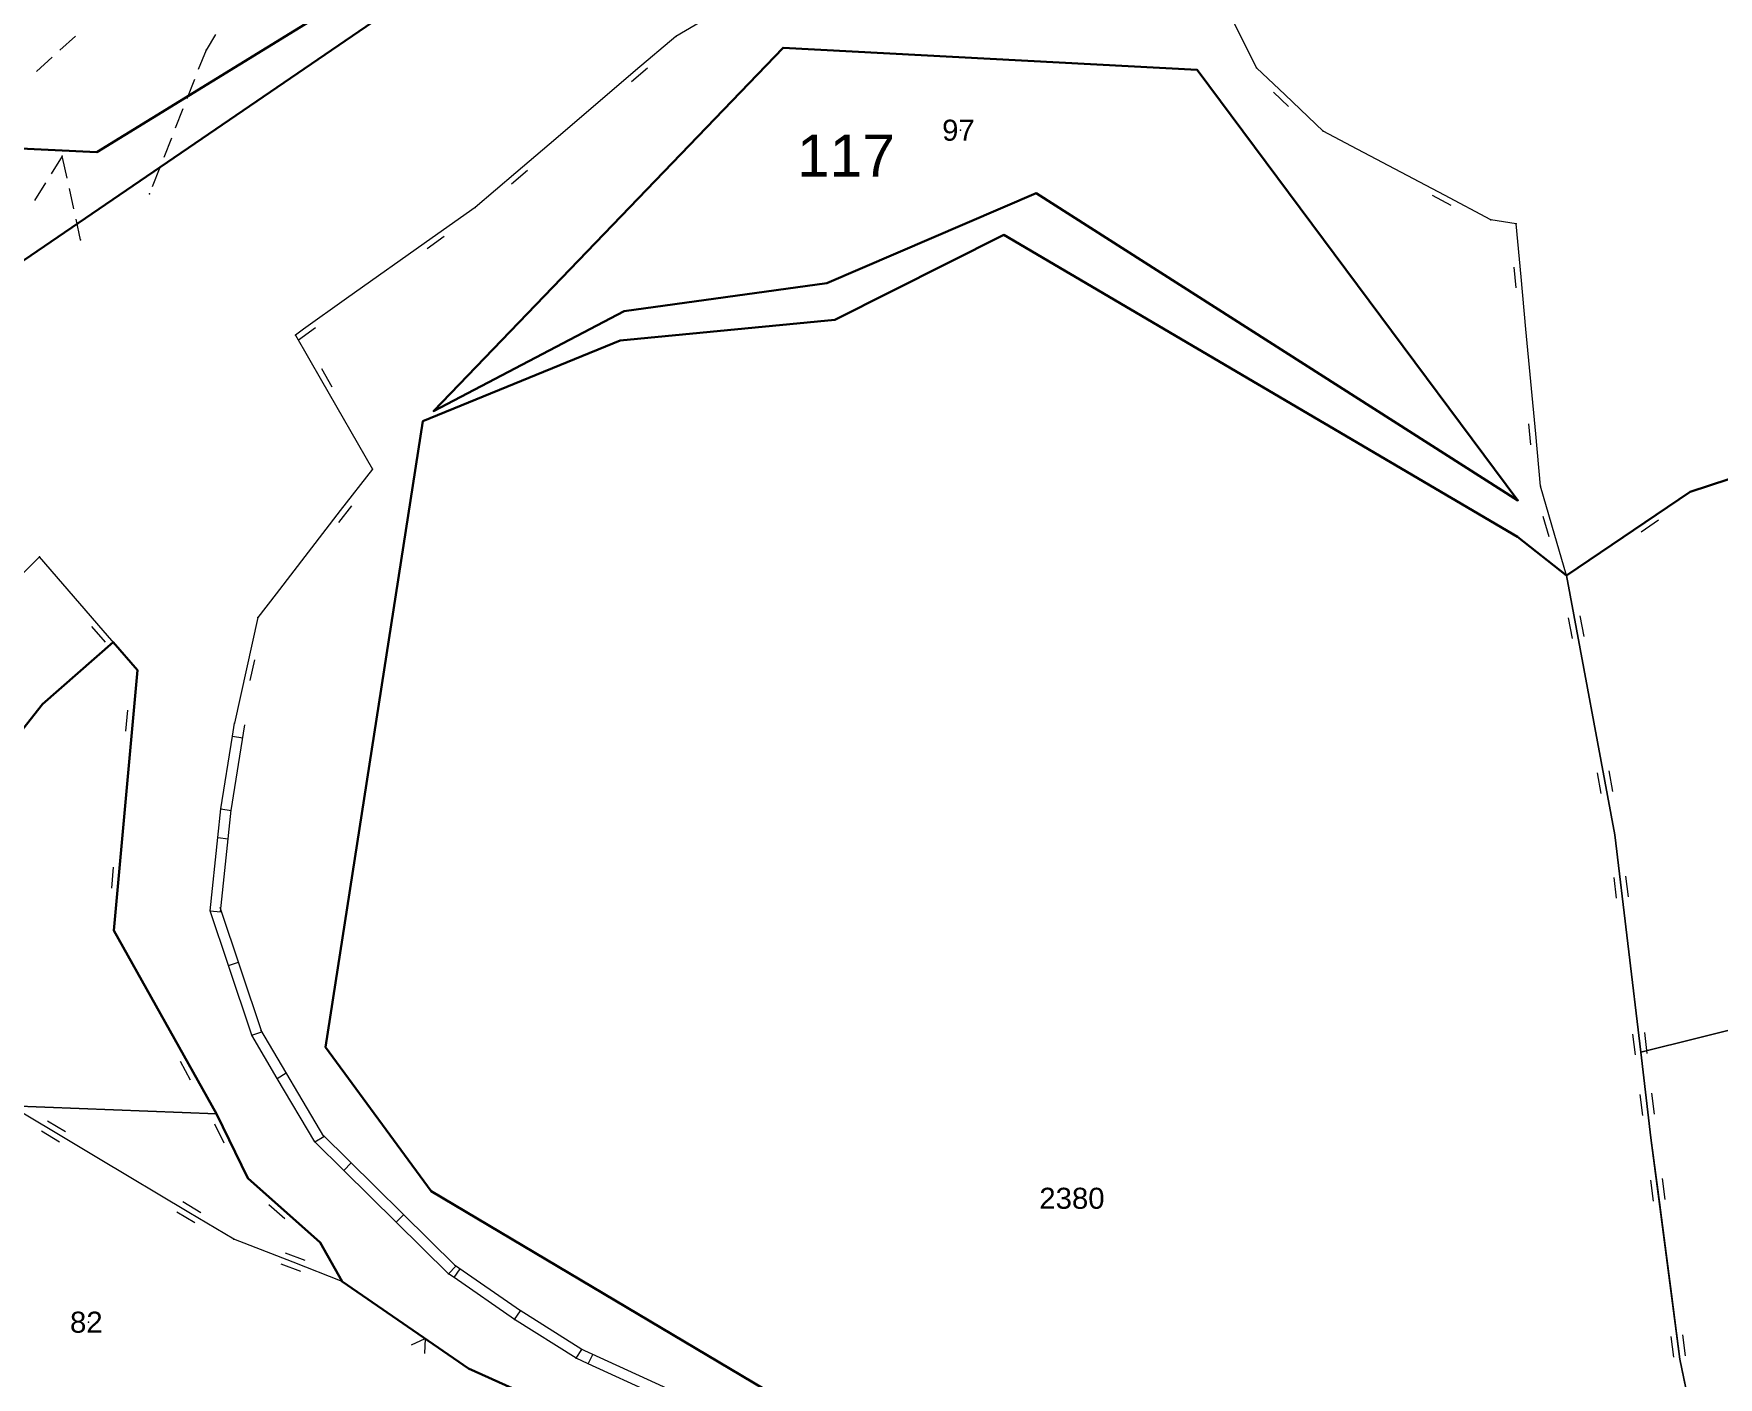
# Model space of a CAD drawing. Header units: millimetres. Extents: x 615240 to 617330, y 4151758 to 4153557.
# Drawn here: x 615442.1 to 615602.5, y 4152012.1 to 4152140 of the extents above; entities that cross this region are included whole.
import ezdxf
from ezdxf.xclip import XClip

# ---------------------------------------------------------------- set-up
doc = ezdxf.new("R2010")
doc.units = ezdxf.units.MM
doc.header["$XCLIPFRAME"] = 2
for name, color, linetype, lineweight in [('02_ADA_ALN_YENI', 7, 'Continuous', 30), ('02_ADA_NO_YENI', 18, 'Continuous', 0), ('03_PARSEL_ALN_ESKI', 18, 'Continuous', 0), ('03_PARSEL_ALN_YENI', 171, 'Continuous', 0), ('03_PARSEL_NO_ESKI', 5, 'Continuous', 0), ('03_PARSEL_SNR_YENI', 5, 'Continuous', 0), ('06_DETAY_SNR_KROKI', 4, 'Continuous', 0), ('06_DETAY_SNR_PAFTA', 26, 'Continuous', 0), ('07_SNRTIP_GECERLI', 30, 'Continuous', 0), ('07_SNRTIP_SABIT', 18, 'Continuous', 0), ('NOKTA_DETAY_YENI', 171, 'Continuous', 0), ('NOKTA_PARSEL_ESKI', 6, 'Continuous', 0), ('NOKTA_PARSEL_YENI', 30, 'Continuous', 0)]:
    doc.layers.add(name, color=color, linetype=linetype, lineweight=lineweight)
doc.styles.get("Standard").update_dxf_attribs({"font": 'Arial'})

# ---------------------------------------------------------------- blocks, each defined once
blk = doc.blocks.new('fggg')
at = {"layer": '02_ADA_ALN_YENI', "color": 252}
for points in [[(615235.67, 4152011.37, 0), (615241.21, 4152014.76, 0), (615251.82, 4152024.82, 0), (615257.1, 4152028.53, 0), (615276.2, 4152038, 0), (615300.78, 4152046.97, 0), (615312.09, 4152050.66, 0), (615323.54, 4152056.84, 0), (615331.4, 4152059.17, 0), (615339.35, 4152063.74, 0), (615351.7, 4152071.65, 0), (615353.11, 4152072.8, 0), (615376.53, 4152081.03, 0), (615384.53, 4152086.86, 0), (615429.17, 4152117.25, 0), (615437.2, 4152115.76, 0), (615529.18, 4152178.55, 0), (615448.13, 4152128.73, 0), (615448.13, 4152128.73, 0), (615236.84, 4152138.84, 0)], [(615605.52, 4151990.6, 0), (615588.33, 4151985.91, 0), (615582.43, 4151981.57, 0), (615576.88, 4151968.88, 0), (615577.78, 4151956.64, 0), (615576.29, 4151951.68, 0), (615568.62, 4151964.8, 0), (615560.62, 4151976.16, 0), (615541.77, 4151985.9, 0), (615517.15, 4152007.76, 0), (615479.96, 4152029.87, 0), (615469.88, 4152043.56, 0), (615479.14, 4152103.11, 0), (615497.94, 4152110.81, 0), (615518.38, 4152112.76, 0), (615534.45, 4152120.84, 0), (615583.34, 4152092.11, 0), (615588, 4152088.43, 0), (615599.77, 4152096.4, 0), (615623.6, 4152104.21, 0)], [(615362.01, 4151983.64, 0), (615382.57, 4152012.79, 0), (615394.72, 4152026.13, 0), (615401.45, 4152035.34, 0), (615416.08, 4152049.83, 0), (615439.33, 4152071.61, 0), (615442.96, 4152076.18, 0), (615449.69, 4152082.08, 0), (615451.99, 4152079.42, 0), (615449.74, 4152054.67, 0), (615459.5, 4152037.21, 0), (615462.5, 4152031.08, 0), (615469.37, 4152024.97, 0), (615471.48, 4152021.27, 0), (615483.51, 4152012.99, 0), (615483.51, 4152012.99, 0), (615501.39, 4152004.94, 0)]]:
    blk.add_polyline3d(points, dxfattribs=at)
blk.add_polyline3d([(615537.52, 4152124.82, 0), (615517.61, 4152116.27, 0), (615498.32, 4152113.6, 0), (615480.18, 4152104.08, 0), (615513.45, 4152138.66, 0), (615552.84, 4152136.55, 0), (615583.38, 4152095.59, 0), (615537.52, 4152124.82, 0)], close=True, dxfattribs=at)
at = {"layer": '03_PARSEL_ALN_ESKI', "color": 252}
for p in [(615530.33, 4152130.81), (615541.33, 4152029.18), (615447.32, 4152017.39)]:
    blk.add_point(p, dxfattribs=at)
at = {"layer": '03_PARSEL_ALN_YENI', "color": 252}
blk.add_polyline3d([(615236.84, 4152138.84, 0), (615448.13, 4152128.73, 0), (615529.18, 4152178.55, 0), (615437.2, 4152115.76, 0), (615437.2, 4152115.76, 0), (615429.17, 4152117.25, 0), (615428.42, 4152124.49, 0), (615381.68, 4152118.62, 0), (615368.61, 4152113.92, 0), (615350.53, 4152103.78, 0), (615376.53, 4152081.03, 0), (615353.11, 4152072.8, 0), (615342.41, 4152092.87, 0), (615330.49, 4152115.13, 0), (615294.86, 4152118.58, 0), (615251.78, 4152099.64, 0), (615239.02, 4152090.87, 0)], dxfattribs=at)
for points in [[(615513.45, 4152138.66, 0), (615552.84, 4152136.55, 0), (615583.38, 4152095.59, 0), (615537.52, 4152124.82, 0), (615517.61, 4152116.27, 0), (615498.32, 4152113.6, 0), (615480.18, 4152104.08, 0), (615513.45, 4152138.66, 0)], [(615588, 4152088.43, 0), (615592.6, 4152063.75, 0), (615595.08, 4152043.08, 0), (615596.05, 4152034.94, 0), (615598.79, 4152013.88, 0), (615599.92, 4152008.51, 0), (615602.31, 4151996.34, 0), (615588.1, 4151991.92, 0), (615572.43, 4151987.96, 0), (615562.52, 4151985.87, 0), (615559.44, 4151981.27, 0), (615560.62, 4151976.16, 0), (615541.77, 4151985.9, 0), (615517.15, 4152007.76, 0), (615479.96, 4152029.87, 0), (615469.88, 4152043.56, 0), (615479.14, 4152103.11, 0), (615497.94, 4152110.81, 0), (615518.38, 4152112.76, 0), (615534.45, 4152120.84, 0), (615583.34, 4152092.11, 0), (615588, 4152088.43, 0)], [(615662.1, 4152059.72, 0), (615595.08, 4152043.08, 0), (615592.6, 4152063.75, 0), (615588, 4152088.43, 0), (615599.77, 4152096.4, 0), (615623.6, 4152104.21, 0), (615652.83, 4152109.64, 0), (615655.87, 4152090.98, 0), (615662.1, 4152059.72, 0)], [(615459.5, 4152037.21, 0), (615439.92, 4152037.96, 0), (615429.92, 4152042.46, 0), (615416.08, 4152049.83, 0), (615439.33, 4152071.61, 0), (615442.96, 4152076.18, 0), (615449.69, 4152082.08, 0), (615451.99, 4152079.42, 0), (615449.74, 4152054.67, 0), (615459.5, 4152037.21, 0)], [(615595.08, 4152043.08, 0), (615662.1, 4152059.72, 0), (615668.05, 4152026.02, 0), (615671.84, 4151995.68, 0), (615653.64, 4151994.93, 0), (615634.41, 4151994.1, 0), (615616.31, 4151993.16, 0), (615605.52, 4151990.6, 0), (615588.33, 4151985.91, 0), (615582.43, 4151981.57, 0), (615576.88, 4151968.88, 0), (615577.78, 4151956.64, 0), (615576.29, 4151951.68, 0), (615568.62, 4151964.8, 0), (615560.62, 4151976.16, 0), (615559.44, 4151981.27, 0), (615562.52, 4151985.87, 0), (615572.43, 4151987.96, 0), (615588.1, 4151991.92, 0), (615602.31, 4151996.34, 0), (615599.92, 4152008.51, 0), (615598.79, 4152013.88, 0), (615596.05, 4152034.94, 0), (615595.08, 4152043.08, 0)], [(615439.92, 4152037.96, 0), (615459.5, 4152037.21, 0), (615462.5, 4152031.08, 0), (615469.37, 4152024.97, 0), (615471.48, 4152021.27, 0), (615483.51, 4152012.99, 0), (615501.39, 4152004.94, 0), (615491.22, 4151997.56, 0), (615482.18, 4151998.19, 0), (615466.12, 4152004.85, 0), (615457.07, 4151992.33, 0), (615444.93, 4152000.17, 0), (615435.46, 4152004.91, 0), (615416.72, 4152009.12, 0), (615394.72, 4152026.13, 0), (615401.45, 4152035.34, 0), (615416.08, 4152049.83, 0), (615429.92, 4152042.46, 0), (615439.92, 4152037.96, 0)]]:
    blk.add_polyline3d(points, close=True, dxfattribs=at)
at = {"layer": '03_PARSEL_SNR_YENI', "color": 252}
for p, q in [((615604.59, 4152097.98, 0.95), (615599.77, 4152096.4, 0.95)), ((615599.77, 4152096.4, 0.95), (615595.63, 4152093.6, 0.95)), ((615595.63, 4152093.6, 0.95), (615588, 4152088.43, 0.95)), ((615596.77, 4152093.69, 0.95), (615595.11, 4152092.57, 0.95)), ((615588, 4152088.43, 0.95), (615588.91, 4152083.52, 0.95)), ((615588.18, 4152084.4, 0.95), (615588.54, 4152082.43, 0.95)), ((615589.28, 4152084.6, 0.95), (615589.65, 4152082.64, 0.95)), ((615588.91, 4152083.52, 0.95), (615590.74, 4152073.69, 0.95)), ((615451.55, 4152074.58, 0.95), (615451.99, 4152079.42, 0.95)), ((615450.9, 4152073.64, 0.95), (615451.08, 4152075.63, 0.95)), ((615451.09, 4152069.6, 0.95), (615451.55, 4152074.58, 0.95)), ((615590.74, 4152073.69, 0.95), (615591.66, 4152068.77, 0.95)), ((615592.03, 4152069.86, 0.95), (615592.4, 4152067.89, 0.95)), ((615450.19, 4152059.65, 0.95), (615451.09, 4152069.6, 0.95)), ((615590.92, 4152069.65, 0.95), (615591.29, 4152067.69, 0.95)), ((615591.66, 4152068.77, 0.95), (615592.6, 4152063.75, 0.95)), ((615592.6, 4152063.75, 0.95), (615593.19, 4152058.78, 0.95)), ((615449.54, 4152058.7, 0.95), (615449.72, 4152060.69, 0.95)), ((615449.74, 4152054.67, 0.95), (615450.19, 4152059.65, 0.95)), ((615592.52, 4152059.71, 0.95), (615592.75, 4152057.72, 0.95)), ((615593.19, 4152058.78, 0.95), (615594.38, 4152048.85, 0.95)), ((615593.63, 4152059.84, 0.95), (615593.87, 4152057.85, 0.95)), ((615452.17, 4152050.31, 0.95), (615449.74, 4152054.67, 0.95)), ((615457.06, 4152041.58, 0.95), (615452.17, 4152050.31, 0.95)), ((615594.38, 4152048.85, 0.95), (615594.98, 4152043.89, 0.95)), ((615594.3, 4152044.81, 0.95), (615594.54, 4152042.83, 0.95)), ((615595.42, 4152044.95, 0.95), (615595.66, 4152042.96, 0.95)), ((615594.98, 4152043.89, 0.95), (615595.08, 4152043.08, 0.95)), ((615595.08, 4152043.08, 0.95), (615595.67, 4152038.11, 0.95)), ((615457.05, 4152040.43, 0.95), (615456.08, 4152042.18, 0.95)), ((615459.5, 4152037.21, 0.95), (615457.06, 4152041.58, 0.95)), ((615595, 4152039.04, 0.95), (615595.23, 4152037.05, 0.95)), ((615595.67, 4152038.11, 0.95), (615596.05, 4152034.94, 0.95)), ((615596.11, 4152039.17, 0.95), (615596.35, 4152037.19, 0.95)), ((615460.24, 4152034.42, 0.95), (615459.36, 4152036.22, 0.95)), ((615460.3, 4152035.57, 0.95), (615459.5, 4152037.21, 0.95)), ((615462.5, 4152031.08, 0.95), (615460.3, 4152035.57, 0.95)), ((615596.05, 4152034.94, 0.95), (615596.7, 4152029.99, 0.95)), ((615465.63, 4152028.3, 0.95), (615462.5, 4152031.08, 0.95)), ((615596.01, 4152030.9, 0.95), (615596.27, 4152028.92, 0.95)), ((615596.7, 4152029.99, 0.95), (615597.99, 4152020.07, 0.95)), ((615597.13, 4152031.05, 0.95), (615597.38, 4152029.07, 0.95)), ((615466.01, 4152027.21, 0.95), (615464.51, 4152028.54, 0.95)), ((615469.37, 4152024.97, 0.95), (615465.63, 4152028.3, 0.95)), ((615471.48, 4152021.27, 0.95), (615469.37, 4152024.97, 0.95)), ((615475.27, 4152018.66, 0.95), (615471.48, 4152021.27, 0.95)), ((615597.99, 4152020.07, 0.95), (615598.63, 4152015.11, 0.95)), ((615479.39, 4152015.83, 0.95), (615475.27, 4152018.66, 0.95)), ((615478.08, 4152015.25, 0.95), (615479.39, 4152015.83, 0.95)), ((615479.39, 4152015.83, 0.95), (615479.32, 4152014.4, 0.95)), ((615483.51, 4152012.99, 0.95), (615479.39, 4152015.83, 0.95)), ((615597.95, 4152016.03, 0.95), (615598.2, 4152014.05, 0.95)), ((615599.06, 4152016.18, 0.95), (615599.32, 4152014.19, 0.95)), ((615598.63, 4152015.11, 0.95), (615598.79, 4152013.88, 0.95)), ((615598.79, 4152013.88, 0.95), (615599.82, 4152008.99, 0.95)), ((615487.71, 4152011.1, 0.95), (615483.51, 4152012.99, 0.95))]:
    blk.add_line(p, q, dxfattribs=at)
for p in [(615599.77, 4152096.4, 617.64), (615599.77, 4152096.4, 617.64), (615588, 4152088.43, 617.84), (615588, 4152088.43, 617.84), (615451.99, 4152079.42, 614.91), (615592.6, 4152063.75, 618.16), (615592.6, 4152063.75, 618.16), (615449.74, 4152054.67, 615.88), (615449.74, 4152054.67, 615.88), (615595.08, 4152043.08, 618.16), (615595.08, 4152043.08, 619.07), (615459.5, 4152037.21, 617.48), (615459.5, 4152037.21, 617.48), (615596.05, 4152034.94, 619.07), (615596.05, 4152034.94, 619.07), (615462.5, 4152031.08, 617.4), (615462.5, 4152031.08, 617.4), (615469.37, 4152024.97, 617.97), (615469.37, 4152024.97, 617.97), (615471.48, 4152021.27, 617.79), (615471.48, 4152021.27, 617.79), (615598.79, 4152013.88, 620.13), (615598.79, 4152013.88, 620.13), (615483.51, 4152012.99, 620.2), (615483.51, 4152012.99, 620.2)]:
    blk.add_point(p, dxfattribs=at)
at = {"layer": '06_DETAY_SNR_KROKI', "color": 252}
for p, q in [((615505.99, 4152141.33, 0.95), (615503.22, 4152139.73, 0.95)), ((615558.51, 4152136.73, 0.95), (615556.27, 4152141.21, 0.95)), ((615503.22, 4152139.73, 0.95), (615499.41, 4152136.48, 0.95)), ((615499.41, 4152136.48, 0.95), (615491.8, 4152130, 0.95)), ((615500.54, 4152136.7, 0.95), (615499.01, 4152135.41, 0.95)), ((615561.22, 4152134.16, 0.95), (615558.51, 4152136.73, 0.95)), ((615561.56, 4152133.07, 0.95), (615560.11, 4152134.44, 0.95)), ((615564.85, 4152130.72, 0.95), (615561.22, 4152134.16, 0.95)), ((615567.56, 4152129.3, 0.95), (615564.85, 4152130.72, 0.95)), ((615491.8, 4152130, 0.95), (615487.99, 4152126.76, 0.95)), ((615576.4, 4152124.63, 0.95), (615567.56, 4152129.3, 0.95)), ((615487.99, 4152126.76, 0.95), (615484.12, 4152123.46, 0.95)), ((615489.12, 4152126.98, 0.95), (615487.59, 4152125.68, 0.95)), ((615577.02, 4152123.66, 0.95), (615575.25, 4152124.6, 0.95)), ((615580.82, 4152122.29, 0.95), (615576.4, 4152124.63, 0.95)), ((615484.12, 4152123.46, 0.95), (615480.04, 4152120.57, 0.95)), ((615583.22, 4152121.89, 0.95), (615580.82, 4152122.29, 0.95)), ((615583.69, 4152116.85, 0.95), (615583.22, 4152121.89, 0.95)), ((615480.04, 4152120.57, 0.95), (615471.89, 4152114.78, 0.95)), ((615481.18, 4152120.69, 0.95), (615479.55, 4152119.53, 0.95)), ((615583.22, 4152115.8, 0.95), (615583.04, 4152117.79, 0.95)), ((615584.15, 4152111.87, 0.95), (615583.69, 4152116.85, 0.95)), ((615471.89, 4152114.78, 0.95), (615467.81, 4152111.88, 0.95)), ((615467.81, 4152111.88, 0.95), (615467.03, 4152111.32, 0.95)), ((615468.95, 4152112, 0.95), (615467.32, 4152110.84, 0.95)), ((615585.08, 4152101.92, 0.95), (615584.15, 4152111.87, 0.95)), ((615467.03, 4152111.32, 0.95), (615469.52, 4152106.99, 0.95)), ((615469.51, 4152108.14, 0.95), (615470.5, 4152106.4, 0.95)), ((615469.52, 4152106.99, 0.95), (615474.36, 4152098.57, 0.95)), ((615584.61, 4152100.87, 0.95), (615584.43, 4152102.86, 0.95)), ((615585.55, 4152096.94, 0.95), (615585.08, 4152101.92, 0.95)), ((615474.36, 4152098.57, 0.95), (615471.3, 4152094.61, 0.95)), ((615586.61, 4152093.24, 0.95), (615585.55, 4152096.94, 0.95)), ((615471.3, 4152094.61, 0.95), (615465.19, 4152086.7, 0.95)), ((615472.36, 4152095.06, 0.95), (615471.14, 4152093.47, 0.95)), ((615586.35, 4152092.12, 0.95), (615585.79, 4152094.04, 0.95)), ((615588, 4152088.43, 0.95), (615586.61, 4152093.24, 0.95)), ((615442.68, 4152090.22, 0.95), (615439.14, 4152086.68, 0.95)), ((615448.72, 4152083.21, 0.95), (615442.68, 4152090.22, 0.95)), ((615465.19, 4152086.7, 0.95), (615463.44, 4152084.43, 0.95)), ((615463.44, 4152084.43, 0.95), (615462.36, 4152079.55, 0.95)), ((615448.95, 4152082.08, 0.95), (615447.64, 4152083.6, 0.95)), ((615451.99, 4152079.42, 0.95), (615448.72, 4152083.21, 0.95)), ((615462.36, 4152079.55, 0.95), (615461.23, 4152074.4, 0.95)), ((615463.13, 4152080.4, 0.95), (615462.7, 4152078.45, 0.95)), ((615459.93, 4152066.23, 0.95), (615461.03, 4152073.14, 0.95)), ((615460.92, 4152066.07, 0.95), (615462.22, 4152074.24, 0.95)), ((615461.03, 4152073.14, 0.95), (615461.23, 4152074.4, 0.95)), ((615461.03, 4152073.14, 0.95), (615462.02, 4152072.98, 0.95)), ((615459.64, 4152063.5, 0.95), (615459.93, 4152066.23, 0.95)), ((615459.91, 4152056.43, 0.95), (615460.92, 4152066.12, 0.95)), ((615459.93, 4152066.23, 0.95), (615460.92, 4152066.07, 0.95)), ((615458.91, 4152056.54, 0.95), (615459.64, 4152063.5, 0.95)), ((615459.64, 4152063.5, 0.95), (615460.64, 4152063.39, 0.95)), ((615458.91, 4152056.54, 0.95), (615459.91, 4152056.43, 0.95)), ((615460.65, 4152051.33, 0.95), (615458.91, 4152056.54, 0.95)), ((615463.82, 4152045.01, 0.95), (615459.86, 4152056.85, 0.95)), ((615460.65, 4152051.33, 0.95), (615461.6, 4152051.65, 0.95)), ((615462.87, 4152044.69, 0.95), (615460.65, 4152051.33, 0.95)), ((615462.87, 4152044.69, 0.95), (615463.82, 4152045.01, 0.95)), ((615465.3, 4152040.59, 0.95), (615462.87, 4152044.69, 0.95)), ((615469.73, 4152035.07, 0.95), (615463.73, 4152045.2, 0.95)), ((615465.3, 4152040.59, 0.95), (615466.16, 4152041.1, 0.95)), ((615468.87, 4152034.56, 0.95), (615465.3, 4152040.59, 0.95)), ((615444, 4152035.53, 0.95), (615439.92, 4152037.96, 0.95)), ((615445.14, 4152035.5, 0.95), (615443.43, 4152036.52, 0.95)), ((615444.57, 4152034.53, 0.95), (615442.85, 4152035.55, 0.95)), ((615448.29, 4152032.96, 0.95), (615444, 4152035.53, 0.95)), ((615468.87, 4152034.56, 0.95), (615469.73, 4152035.07, 0.95)), ((615471.64, 4152031.83, 0.95), (615468.87, 4152034.56, 0.95)), ((615482.31, 4152022.71, 0.95), (615469.57, 4152035.28, 0.95)), ((615456.88, 4152027.84, 0.95), (615448.29, 4152032.96, 0.95)), ((615471.64, 4152031.83, 0.95), (615472.34, 4152032.54, 0.95)), ((615476.63, 4152026.92, 0.95), (615471.64, 4152031.83, 0.95)), ((615458.03, 4152027.81, 0.95), (615456.31, 4152028.84, 0.95)), ((615457.45, 4152026.85, 0.95), (615455.73, 4152027.87, 0.95)), ((615461.17, 4152025.28, 0.95), (615456.88, 4152027.84, 0.95)), ((615476.63, 4152026.92, 0.95), (615477.33, 4152027.63, 0.95)), ((615481.61, 4152022, 0.95), (615476.63, 4152026.92, 0.95)), ((615466.82, 4152023.09, 0.95), (615461.17, 4152025.28, 0.95)), ((615467.96, 4152023.25, 0.95), (615466.09, 4152023.97, 0.95)), ((615467.55, 4152022.2, 0.95), (615465.68, 4152022.92, 0.95)), ((615471.48, 4152021.27, 0.95), (615466.82, 4152023.09, 0.95)), ((615481.61, 4152022, 0.95), (615482.31, 4152022.71, 0.95)), ((615482.13, 4152021.64, 0.95), (615481.61, 4152022, 0.95)), ((615482.13, 4152021.64, 0.95), (615482.7, 4152022.46, 0.95)), ((615487.89, 4152017.66, 0.95), (615482.13, 4152021.64, 0.95)), ((615488.46, 4152018.48, 0.95), (615482.18, 4152022.82, 0.95)), ((615487.89, 4152017.66, 0.95), (615488.46, 4152018.48, 0.95)), ((615494.28, 4152014.79, 0.95), (615488.42, 4152018.5, 0.95)), ((615493.75, 4152013.95, 0.95), (615487.89, 4152017.66, 0.95)), ((615493.75, 4152013.95, 0.95), (615494.28, 4152014.79, 0.95)), ((615494.9, 4152013.42, 0.95), (615493.75, 4152013.95, 0.95)), ((615508.05, 4152008.51, 0.95), (615494.16, 4152014.86, 0.95)), ((615494.9, 4152013.42, 0.95), (615495.32, 4152014.33, 0.95)), ((615501.27, 4152010.51, 0.95), (615494.9, 4152013.42, 0.95))]:
    blk.add_line(p, q, dxfattribs=at)
for p in [(615503.22, 4152139.73, 613.64), (615503.22, 4152139.73, 613.64), (615558.51, 4152136.73, 613.3), (615558.51, 4152136.73, 613.3), (615564.85, 4152130.72, 613.1), (615564.85, 4152130.72, 613.1), (615484.12, 4152123.46, 618.68), (615484.12, 4152123.46, 618.68), (615580.82, 4152122.29, 612.07), (615580.82, 4152122.29, 612.07), (615583.22, 4152121.89, 611.61), (615583.22, 4152121.89, 611.61), (615467.03, 4152111.32, 607.96), (615467.03, 4152111.32, 607.96), (615474.36, 4152098.57, 613.7), (615474.36, 4152098.57, 613.7), (615585.55, 4152096.94, 614.09), (615585.55, 4152096.94, 614.09), (615442.68, 4152090.22, 607.95), (615442.68, 4152090.22, 607.95), (615588, 4152088.43, 617.84), (615463.44, 4152084.43, 614.21), (615463.44, 4152084.43, 614.21), (615451.99, 4152079.42, 614.91), (615461.23, 4152074.4, 616.01), (615461.23, 4152074.4, 616.01), (615459.93, 4152066.23, 616.27), (615459.93, 4152066.23, 616.27), (615458.91, 4152056.54, 617.03), (615458.91, 4152056.54, 617.03), (615462.87, 4152044.69, 617.47), (615462.87, 4152044.69, 617.47), (615468.87, 4152034.56, 618.45), (615468.87, 4152034.56, 618.45), (615461.17, 4152025.28, 615.08), (615461.17, 4152025.28, 615.08), (615481.61, 4152022, 619.42), (615481.61, 4152022, 619.42), (615471.48, 4152021.27, 617.79), (615487.89, 4152017.66, 620.23), (615487.89, 4152017.66, 620.23), (615493.75, 4152013.95, 620.98), (615493.75, 4152013.95, 620.98)]:
    blk.add_point(p, dxfattribs=at)
at = {"layer": '06_DETAY_SNR_PAFTA', "color": 252}
for p, q in [((615444.6, 4152138.42, 0.95), (615446.08, 4152139.77, 0.95)), ((615459.42, 4152139.92, 0.95), (615458.52, 4152138.44, 0.95)), ((615442.38, 4152136.41, 0.95), (615443.86, 4152137.75, 0.95)), ((615458.52, 4152138.44, 0.95), (615457.78, 4152136.57, 0.95)), ((615457.42, 4152135.64, 0.95), (615456.68, 4152133.78, 0.95)), ((615456.32, 4152132.85, 0.95), (615455.58, 4152130.99, 0.95)), ((615455.22, 4152130.06, 0.95), (615454.49, 4152128.2, 0.95)), ((615444.83, 4152128.35, 0.95), (615443.77, 4152126.66, 0.95)), ((615445.29, 4152126.25, 0.95), (615444.86, 4152128.21, 0.95)), ((615454.12, 4152127.27, 0.95), (615453.39, 4152125.41, 0.95)), ((615443.24, 4152125.81, 0.95), (615442.18, 4152124.11, 0.95)), ((615445.93, 4152123.32, 0.95), (615445.51, 4152125.27, 0.95)), ((615446.58, 4152120.39, 0.95), (615446.15, 4152122.34, 0.95))]:
    blk.add_line(p, q, dxfattribs=at)
for p in [(615458.52, 4152138.44, 615.88), (615458.52, 4152138.44, 615.88), (615444.83, 4152128.35, 615.7), (615444.83, 4152128.35, 615.7), (615453.13, 4152124.76, 615.22), (615446.58, 4152120.39, 615.56)]:
    blk.add_point(p, dxfattribs=at)
at = {"layer": '07_SNRTIP_GECERLI', "color": 252}
for points in [[(614973.57, 4152027.26, 0), (615072.7, 4152021.18, 0), (615236.84, 4152138.84, 0), (615448.13, 4152128.73, 0), (615529.18, 4152178.55, 0)], [(615429.17, 4152117.25, 0), (615437.2, 4152115.76, 0), (615529.18, 4152178.55, 0)], [(615480.18, 4152104.08, 0), (615513.45, 4152138.66, 0), (615552.84, 4152136.55, 0), (615583.38, 4152095.59, 0)], [(615480.18, 4152104.08, 0), (615498.32, 4152113.6, 0), (615517.61, 4152116.27, 0), (615537.52, 4152124.82, 0), (615583.38, 4152095.59, 0)], [(615588, 4152088.43, 617.84), (615583.34, 4152092.11, 0), (615534.45, 4152120.84, 0), (615518.38, 4152112.76, 0), (615497.94, 4152110.81, 0), (615479.14, 4152103.11, 0)], [(615479.14, 4152103.11, 0), (615469.88, 4152043.56, 0), (615479.96, 4152029.87, 0), (615517.15, 4152007.76, 0), (615541.77, 4151985.9, 0), (615560.62, 4151976.16, 0)], [(615416.08, 4152049.83, 0), (615439.33, 4152071.61, 0), (615442.96, 4152076.18, 0), (615449.69, 4152082.08, 0)], [(615595.08, 4152043.08, 0), (615662.1, 4152059.72, 619.54)], [(615439.92, 4152037.96, 611.97), (615459.5, 4152037.21, 617.48)]]:
    blk.add_polyline3d(points, dxfattribs=at)
at = {"layer": '07_SNRTIP_SABIT', "color": 252}
for points in [[(615588, 4152088.43, 617.84), (615599.77, 4152096.4, 617.64), (615623.6, 4152104.21, 617.76), (615652.83, 4152109.64, 618.44)], [(615595.08, 4152043.08, 0), (615592.6, 4152063.75, 618.16), (615588, 4152088.43, 617.84)], [(615449.69, 4152082.08, 0), (615451.99, 4152079.42, 614.91), (615449.74, 4152054.67, 615.88), (615459.5, 4152037.21, 617.48)], [(615602.31, 4151996.34, 626.33), (615599.92, 4152008.51, 623.64), (615598.79, 4152013.88, 620.13), (615596.05, 4152034.94, 619.07), (615595.08, 4152043.08, 619.07)], [(615459.5, 4152037.21, 617.48), (615462.5, 4152031.08, 617.4), (615469.37, 4152024.97, 617.97), (615471.48, 4152021.27, 617.79), (615483.51, 4152012.99, 620.2), (615501.39, 4152004.94, 622)]]:
    blk.add_polyline3d(points, dxfattribs=at)
at = {"layer": 'NOKTA_DETAY_YENI', "color": 252}
for p in [(615503.22, 4152139.73, 613.64), (615458.52, 4152138.44, 615.88), (615558.51, 4152136.73, 613.3), (615564.85, 4152130.72, 613.1), (615444.83, 4152128.35, 615.7), (615453.13, 4152124.76, 615.22), (615484.12, 4152123.46, 618.68), (615580.82, 4152122.29, 612.07), (615583.22, 4152121.89, 611.61), (615446.58, 4152120.39, 615.56), (615467.03, 4152111.32, 607.96), (615474.36, 4152098.57, 613.7), (615585.55, 4152096.94, 614.09), (615442.68, 4152090.22, 607.95), (615463.44, 4152084.43, 614.21), (615461.23, 4152074.4, 616.01), (615459.93, 4152066.23, 616.27), (615458.91, 4152056.54, 617.03), (615462.87, 4152044.69, 617.47), (615468.87, 4152034.56, 618.45), (615461.17, 4152025.28, 615.08), (615481.61, 4152022, 619.42), (615487.89, 4152017.66, 620.23), (615493.75, 4152013.95, 620.98)]:
    blk.add_point(p, dxfattribs=at)
at = {"layer": 'NOKTA_PARSEL_ESKI', "color": 252}
for p in [(615513.45, 4152138.66), (615552.84, 4152136.55), (615448.13, 4152128.73), (615537.52, 4152124.82), (615534.45, 4152120.84), (615517.61, 4152116.27), (615498.32, 4152113.6), (615518.38, 4152112.76), (615497.94, 4152110.81), (615480.18, 4152104.08), (615479.14, 4152103.11), (615583.38, 4152095.59), (615583.34, 4152092.11), (615442.96, 4152076.18), (615469.88, 4152043.56), (615479.96, 4152029.87)]:
    blk.add_point(p, dxfattribs=at)
at = {"layer": 'NOKTA_PARSEL_YENI', "color": 252}
for p in [(615599.77, 4152096.4, 617.64), (615588, 4152088.43, 617.84), (615449.69, 4152082.08), (615451.99, 4152079.42, 614.91), (615592.6, 4152063.75, 618.16), (615449.74, 4152054.67, 615.88), (615595.08, 4152043.08), (615459.5, 4152037.21, 617.48), (615596.05, 4152034.94, 619.07), (615462.5, 4152031.08, 617.4), (615469.37, 4152024.97, 617.97), (615471.48, 4152021.27, 617.79), (615598.79, 4152013.88, 620.13), (615483.51, 4152012.99, 620.2)]:
    blk.add_point(p, dxfattribs=at)
at = {"layer": '02_ADA_NO_YENI', "color": 252}
blk.add_text('117', height=4, dxfattribs=at).set_placement((615514.77, 4152126.4))
at = {"layer": '03_PARSEL_NO_ESKI', "color": 252}
for s, p in [('97', (615528.58, 4152129.81)), ('2380', (615537.83, 4152028.18)), ('82', (615445.57, 4152016.39))]:
    blk.add_text(s, height=2, dxfattribs=at).set_placement(p)

msp = doc.modelspace()

# ---------------------------------------------------------------- block references
ref = msp.add_blockref('fggg', (0, 0))
XClip(ref).set_block_clipping_path([(615240.4021353753, 4153557.293983656), (616576.5432835864, 4153557.293983656), (616576.5432835864, 4152657.5), (617142.5, 4152657.5), (617142.5, 4151777.5), (615240.4021353753, 4151757.5), (615240.4021353753, 4152657.5)])

doc.saveas('drawing.dxf')
